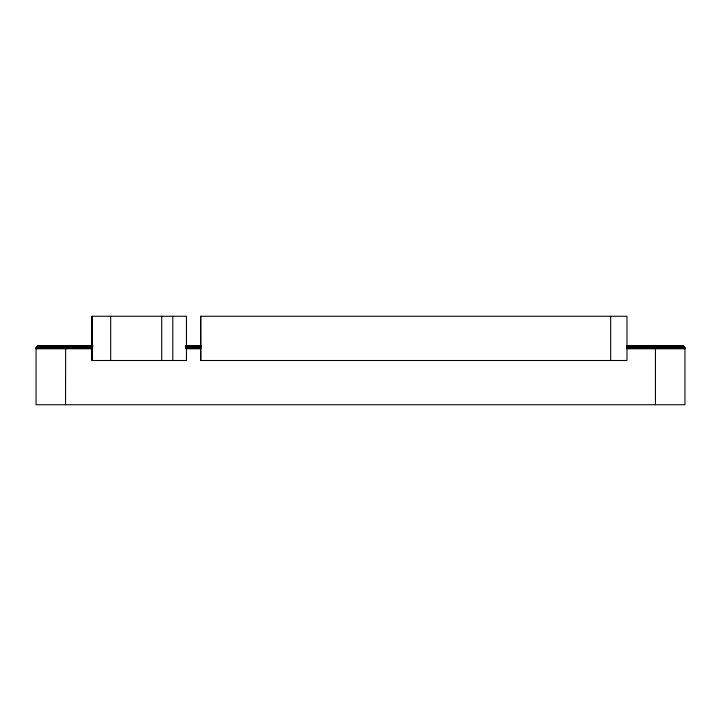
<?xml version="1.0" encoding="UTF-8"?>
<svg xmlns="http://www.w3.org/2000/svg" width="721" height="721" viewBox="0 0 721 721"><rect width="100%" height="100%" fill="white"/><g stroke="black" fill="none" stroke-linecap="round" stroke-linejoin="round"><path stroke-width="1.08" d="M61.7 348.126L62.078 345.756M681.769 345.756L683.95 346.486L684.941 348.513L684.95 404.742L36.05 404.742L36.059 348.513L36.915 346.612L38.997 345.756M57.923 348.126L58.68 345.756M54.282 348.126L55.391 345.756M50.831 348.126L52.273 345.756M47.622 348.126L48.199 346.486L49.389 345.756M44.729 348.126L45.504 346.359L46.775 345.756M42.188 348.126L42.945 346.486L44.486 345.756M65.638 345.756L65.548 404.742M40.052 348.126L41.007 346.359L42.557 345.756M38.348 348.126L39.367 346.359L41.025 345.756M37.113 348.126L38.024 346.486L39.907 345.756M36.356 348.126L37.303 346.486L39.231 345.756M92 316.258L186.451 316.258L186.451 360.5L92 360.5L92 316.258L92.081 360.5M200.708 316.258L626.982 316.258L626.982 360.5L200.708 360.5L200.708 316.258L200.771 360.5M38.42 345.81L92.928 345.756M186.054 345.81L201.024 345.756M626.576 345.756L682.58 345.81M37.871 345.981L92.639 345.855M186.036 345.981L200.771 345.981M626.396 345.855L683.129 345.981M37.699 346.053L92.639 346.053M186.036 346.053L200.78 346.053M626.612 346.053L683.301 346.053M37.357 346.251L92.612 346.143M185.919 346.143L200.663 346.143M626.729 346.143L683.643 346.251M37.204 346.359L92.594 346.359M185.937 346.359L200.663 346.359M626.855 346.359L683.796 346.359M37.05 346.486L92.576 346.486M185.946 346.486L200.573 346.486M626.919 346.486L683.95 346.486M36.915 346.612L92.576 346.612M185.955 346.612L200.582 346.612M626.973 346.612L684.085 346.612M36.78 346.756L92.576 346.756M185.964 346.756L200.591 346.756M627.027 346.756L684.22 346.756M36.663 346.909L92.567 346.909M185.964 346.909L200.6 346.909M627.072 346.909L684.337 346.909M36.546 347.062L92.567 347.062M185.973 347.062L200.6 347.062M627.117 347.062L684.454 347.062M36.447 347.225L92.567 347.225M185.982 347.225L200.609 347.225M627.153 347.225L684.553 347.225M36.356 347.396L92.567 347.396M185.982 347.396L200.618 347.396M627.189 347.396L684.644 347.396M36.275 347.576L92.567 347.576M185.991 347.576L200.627 347.576M627.225 347.576L684.725 347.576M36.203 347.756L92.567 347.756M185.991 347.756L200.627 347.756M627.252 347.756L684.797 347.756M36.149 347.937L92.567 347.937M186 347.937L200.636 347.937M627.27 347.937L684.851 347.937M36.104 348.126L92.567 348.126M186 348.126L200.636 348.126M627.288 348.126L684.896 348.126M36.077 348.315L92.567 348.315M186 348.315L200.636 348.315M627.297 348.315L684.923 348.315M36.059 348.513L92.567 348.513M186 348.513L200.636 348.513M627.306 348.513L684.941 348.513M36.05 348.703L92.567 348.703M186 348.703L200.636 348.703M627.306 348.703L684.95 348.703M681.093 345.756L682.976 346.486M679.975 345.756L681.778 346.486M678.443 345.756L680.128 346.486M676.514 345.756L678.055 346.486M674.225 345.756L675.595 346.486M671.612 345.756L672.801 346.486M668.727 345.756L669.701 346.486M654.235 345.756L655.452 348.513L655.452 404.742M665.609 345.756L666.357 346.486M681.958 345.756L683.697 346.486M662.32 345.756L662.824 346.486M658.922 345.756L659.174 346.486M683.841 346.612L684.644 348.126M655.362 345.756L655.425 346.486M610.669 316.258L610.669 360.5M172.788 316.258L172.788 360.5M161.72 316.258L161.72 360.5M110.683 316.258L110.683 360.5"/></g></svg>
